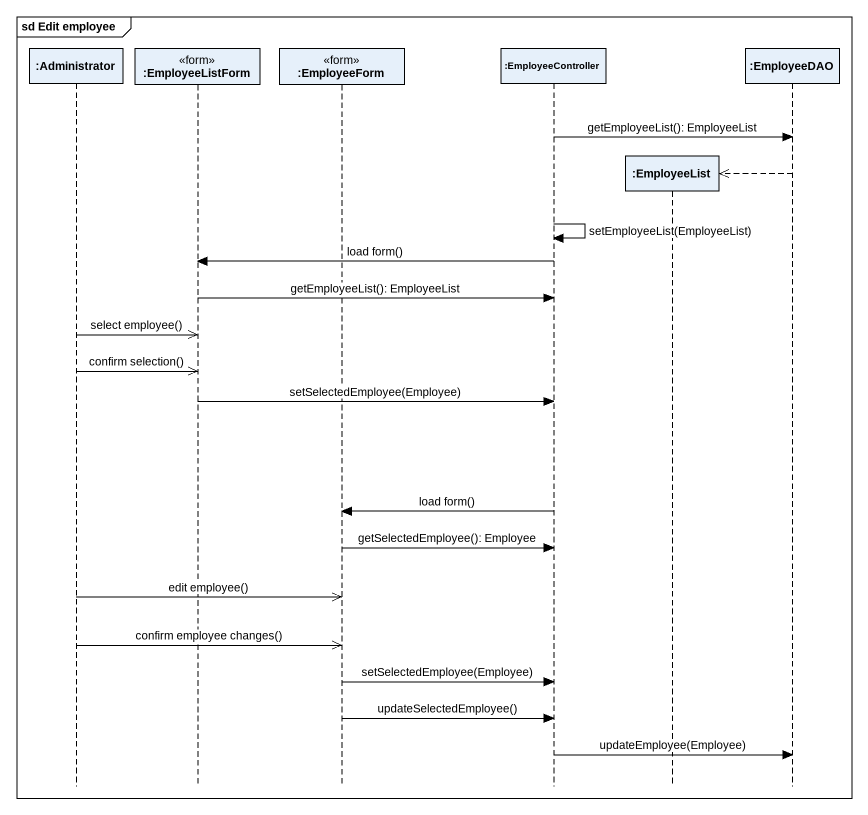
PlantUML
@startuml
mainframe sd Edit employee
hide footbox
participant ":Administrator" as Administrator
participant ":EmployeeListForm" as EmployeeListForm <<form>>
participant ":EmployeeForm" as EmployeeForm <<form>>
participant ":EmployeeController" as EmployeeController
participant ":EmployeeList" as EmployeeList
participant ":EmployeeDAO" as EmployeeDAO

EmployeeController -> EmployeeDAO : getEmployeeList(): EmployeeList
EmployeeDAO -->> EmployeeList **
EmployeeController -> EmployeeController : setEmployeeList(EmployeeList)
EmployeeController -> EmployeeListForm : load form()
EmployeeListForm -> EmployeeController : getEmployeeList(): EmployeeList
Administrator ->> EmployeeListForm : select employee()
Administrator ->> EmployeeListForm : confirm selection()
EmployeeListForm -> EmployeeController : setSelectedEmployee(Employee)
EmployeeController -> EmployeeForm : load form()
EmployeeForm -> EmployeeController : getSelectedEmployee(): Employee
Administrator ->> EmployeeForm : edit employee()
Administrator ->> EmployeeForm : confirm employee changes()
EmployeeForm -> EmployeeController : setSelectedEmployee(Employee)
EmployeeForm -> EmployeeController : updateSelectedEmployee()
EmployeeController -> EmployeeDAO : updateEmployee(Employee)
@enduml
